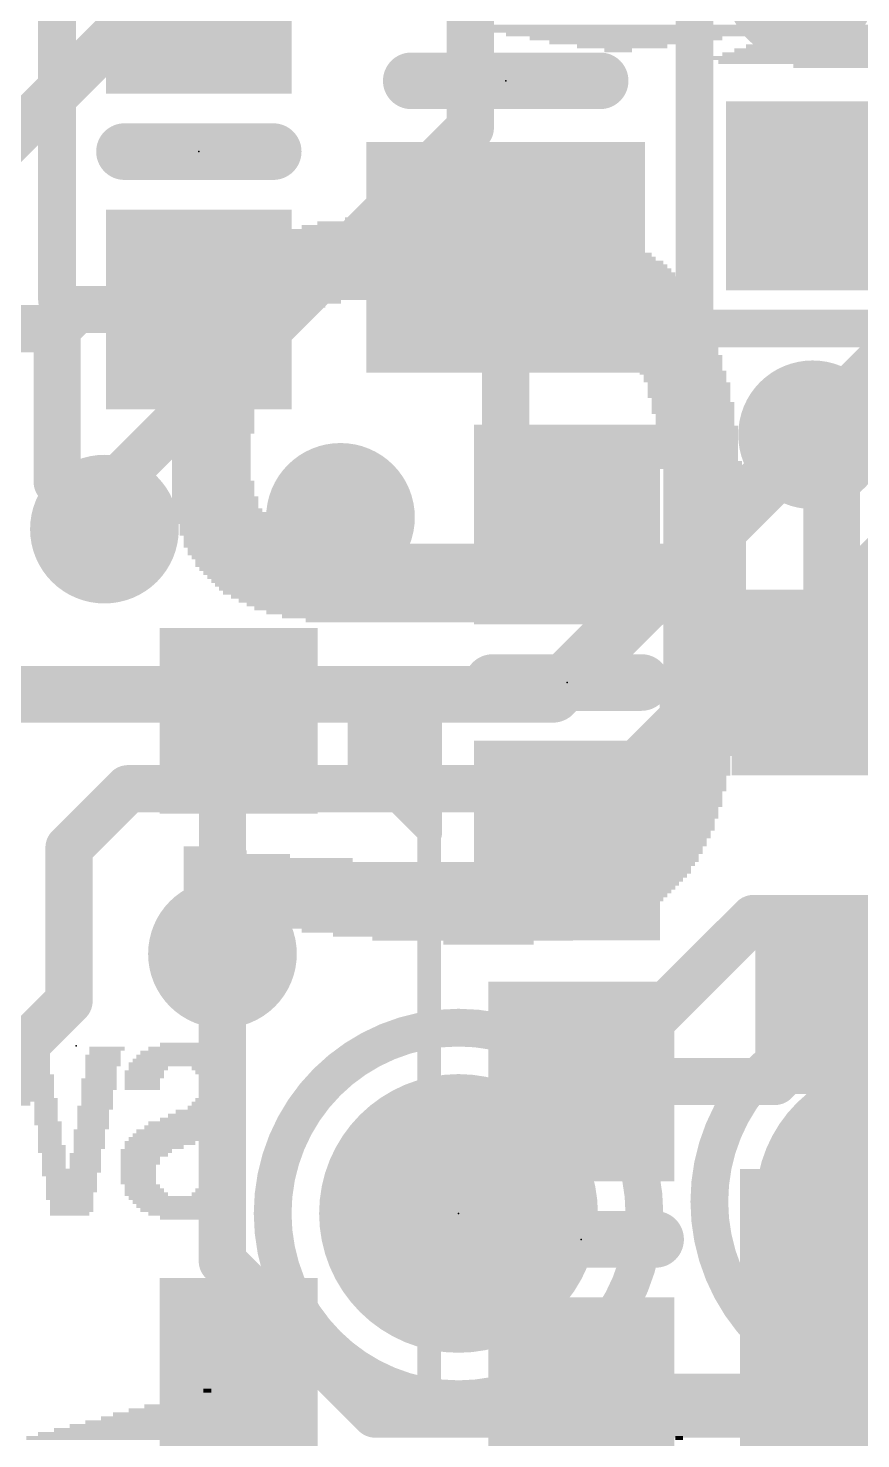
# Model space of a CAD drawing. Extents: x -0.1 to 50.8, y -0.1 to 23.
# Drawn here: x 16.23 to 20.71, y 3.99 to 11.59 of the extents above; entities that cross this region are included whole.
import ezdxf

# ---------------------------------------------------------------- set-up
doc = ezdxf.new("R2010")
doc.units = 0
for name, color, linetype in [('1', 12, 'CONTINUOUS'), ('16', 5, 'CONTINUOUS'), ('18', 110, 'CONTINUOUS'), ('201', 6, 'CONTINUOUS'), ('21', 40, 'CONTINUOUS'), ('22', 6, 'CONTINUOUS'), ('23', 40, 'CONTINUOUS'), ('24', 6, 'CONTINUOUS')]:
    doc.layers.add(name, color=color, linetype=linetype)

# ---------------------------------------------------------------- blocks, each defined once
blk = doc.blocks.new('RECT')
blk.add_solid([(-0.5, -0.5), (0.5, -0.5), (-0.5, 0.5), (0.5, 0.5)])
blk = doc.blocks.new('PIE')
at = {"const_width": 0.5}
blk.add_lwpolyline([(0, -0.25, 1), (0, 0.25, 1), (0, -0.25)], format="xyb", dxfattribs=at)
blk = doc.blocks.new('ROUNDV')
at = {"const_width": 0.5}
blk.add_lwpolyline([(0, -0.25, 1), (0, 0.25, 1), (0, -0.25)], format="xyb", dxfattribs=at)

msp = doc.modelspace()

# ---------------------------------------------------------------- linework, layer by layer
at = {"layer": '1'}
for points, const_width in [([(16.0655, 10.922), (16.9155, 11.772)], 0.254), ([(18.796, 10.353), (18.796, 9.2447)], 0.254), ([(16.383, 9.9695), (16.4855, 10.072)], 0.254), ([(16.4855, 10.072), (17.145, 10.072)], 0.254), ([(16.0296, 9.9695), (16.383, 9.9695)], 0.254), ([(16.383, 9.9695), (16.383, 9.144)], 0.254), ([(22.1176, 9.398), (20.447, 9.398)], 0.3048), ([(20.5495, 9.2955), (20.447, 9.398)], 0.3048), ([(20.5495, 8.0645), (20.5495, 9.2955)], 0.3048), ([(18.796, 9.2447), (19.1262, 8.9145)], 0.254), ([(16.383, 9.144), (16.637, 8.89)], 0.254), ([(19.1262, 7.2145), (19.9762, 8.0645)], 0.3048), ([(19.9762, 8.0645), (20.5495, 8.0645)], 0.3048), ([(17.3596, 7.8587), (17.272, 7.7711)], 0.254), ([(17.272, 7.7711), (17.272, 6.604)], 0.254), ([(17.272, 6.604), (17.3114, 6.6434)], 0.254), ([(20.2438, 5.9173), (20.6765, 6.35)], 0.254), ([(19.3158, 5.9173), (19.558, 6.1595)], 0.254), ([(19.2024, 5.9173), (18.8713, 5.9173)], 0.254), ([(19.2024, 5.9173), (19.3158, 5.9173)], 0.254), ([(19.2024, 5.9173), (20.2438, 5.9173)], 0.254), ([(21.5265, 5.4164), (20.6059, 4.4958)], 0.254), ([(20.3274, 4.2173), (20.6059, 4.4958)], 0.254), ([(19.2024, 4.2173), (20.3274, 4.2173)], 0.254)]:
    msp.add_lwpolyline(points, dxfattribs=dict(at, const_width=const_width))
for points, const_width in [([(18.8595, 10.353, 1), (18.7325, 10.353)], 0.127), ([(16.4855, 10.1355, 1), (16.4855, 10.0085)], 0.127), ([(16.5304, 10.0271, 1), (16.4406, 10.1169)], 0.127), ([(17.145, 10.0085, 1), (17.145, 10.1355)], 0.127), ([(16.4465, 9.9695, 1), (16.3195, 9.9695)], 0.127), ([(16.3381, 10.0144, 1), (16.4279, 9.9246)], 0.127), ([(16.383, 9.906, 1), (16.383, 10.033)], 0.127), ([(20.447, 9.4742, 1), (20.447, 9.3218)], 0.1524), ([(20.5009, 9.4519, 1), (20.3931, 9.3441)], 0.1524), ([(20.6257, 9.2955, 1), (20.4733, 9.2955)], 0.1524), ([(20.4956, 9.2416, 1), (20.6034, 9.3494)], 0.1524), ([(18.8409, 9.2896, 1), (18.7511, 9.1998)], 0.127), ([(16.4279, 9.1889, 1), (16.3381, 9.0991)], 0.127), ([(18.7325, 9.2447, 1), (18.8595, 9.2447)], 0.127), ([(16.3195, 9.144, 1), (16.4465, 9.144)], 0.127), ([(16.5921, 8.8451, 1), (16.6819, 8.9349)], 0.127), ([(19.0813, 8.8696, 1), (19.1711, 8.9594)], 0.127), ([(19.9762, 8.1407, 1), (19.9762, 7.9883)], 0.1524), ([(20.0301, 8.0106, 1), (19.9223, 8.1184)], 0.1524), ([(20.5495, 7.9883, 1), (20.5495, 8.1407)], 0.1524), ([(20.4733, 8.0645, 1), (20.6257, 8.0645)], 0.1524), ([(17.4045, 7.8138, 1), (17.3147, 7.9036)], 0.127), ([(17.3355, 7.7711, 1), (17.2085, 7.7711)], 0.127), ([(17.2271, 7.816, 1), (17.3169, 7.7262)], 0.127), ([(19.0723, 7.2684, 1), (19.1801, 7.1606)], 0.1524), ([(17.3563, 6.5985, 1), (17.2665, 6.6883)], 0.127), ([(17.2271, 6.6489, 1), (17.3169, 6.5591)], 0.127), ([(17.2085, 6.604, 1), (17.3355, 6.604)], 0.127), ([(20.7214, 6.3051, 1), (20.6316, 6.3949)], 0.127), ([(19.6029, 6.1146, 1), (19.5131, 6.2044)], 0.127), ([(18.8713, 5.9808, 1), (18.8713, 5.8538)], 0.127), ([(19.2024, 5.9808, 1), (19.2024, 5.8538)], 0.127), ([(19.2024, 5.9808, 1), (19.2024, 5.8538)], 0.127), ([(19.2024, 5.8538, 1), (19.2024, 5.9808)], 0.127), ([(19.2709, 5.9622, 1), (19.3607, 5.8724)], 0.127), ([(19.3158, 5.8538, 1), (19.3158, 5.9808)], 0.127), ([(20.1989, 5.9622, 1), (20.2887, 5.8724)], 0.127), ([(20.2438, 5.8538, 1), (20.2438, 5.9808)], 0.127), ([(20.561, 4.5407, 1), (20.6508, 4.4509)], 0.127), ([(20.6508, 4.4509, 1), (20.561, 4.5407)], 0.127), ([(19.2024, 4.2808, 1), (19.2024, 4.1538)], 0.127), ([(20.3274, 4.1538, 1), (20.3274, 4.2808)], 0.127), ([(20.2825, 4.2622, 1), (20.3723, 4.1724)], 0.127)]:
    msp.add_lwpolyline(points, format="xyb", dxfattribs=dict(at, const_width=const_width))
at = {"layer": '16'}
for points, const_width in [([(18.6055, 11.049), (18.6055, 15.8115)], 0.254), ([(16.637, 9.0805), (18.6055, 11.049)], 0.254), ([(20.447, 9.398), (21.3995, 10.3505)], 0.3048), ([(19.5747, 7.493), (21.9075, 9.8258)], 0.254), ([(19.05, 8.001), (20.447, 9.398)], 0.3048), ([(16.637, 8.89), (16.637, 9.0805)], 0.254), ([(14.7955, 8.001), (19.05, 8.001)], 0.3048), ([(16.764, 7.493), (16.4465, 7.1755)], 0.254), ([(16.764, 7.493), (19.5747, 7.493)], 0.254), ([(16.4465, 7.1755), (16.4465, 6.35)], 0.254), ([(18.542, 5.207), (20.1295, 6.7945)], 0.254), ([(20.1295, 6.7945), (21.209, 6.7945)], 0.254), ([(17.2713, 6.6047), (17.272, 6.604)], 0.254), ([(17.2713, 4.9501), (17.2713, 6.6047)], 0.254), ([(16.4465, 6.35), (15.621, 5.5245)], 0.254), ([(18.0946, 4.1268), (17.2713, 4.9501)], 0.254), ([(21.4528, 4.1268), (18.0946, 4.1268)], 0.254)]:
    msp.add_lwpolyline(points, dxfattribs=dict(at, const_width=const_width))
for points, const_width in [([(18.6504, 11.0041, 1), (18.5606, 11.0939)], 0.127), ([(18.542, 11.049, 1), (18.669, 11.049)], 0.127), ([(20.3931, 9.4519, 1), (20.5009, 9.3441)], 0.1524), ([(20.5009, 9.3441, 1), (20.3931, 9.4519)], 0.1524), ([(16.7005, 9.0805, 1), (16.5735, 9.0805)], 0.127), ([(16.5921, 9.1254, 1), (16.6819, 9.0356)], 0.127), ([(16.5735, 8.89, 1), (16.7005, 8.89)], 0.127), ([(18.9961, 8.0549, 1), (19.1039, 7.9471)], 0.1524), ([(19.05, 7.9248, 1), (19.05, 8.0772)], 0.1524), ([(16.764, 7.5565, 1), (16.764, 7.4295)], 0.127), ([(16.8089, 7.4481, 1), (16.7191, 7.5379)], 0.127), ([(19.5298, 7.5379, 1), (19.6196, 7.4481)], 0.127), ([(19.5747, 7.4295, 1), (19.5747, 7.5565)], 0.127), ([(16.51, 7.1755, 1), (16.383, 7.1755)], 0.127), ([(16.4016, 7.2204, 1), (16.4914, 7.1306)], 0.127), ([(20.1295, 6.858, 1), (20.1295, 6.731)], 0.127), ([(20.1744, 6.7496, 1), (20.0846, 6.8394)], 0.127), ([(17.3162, 6.6496, 1), (17.2264, 6.5598)], 0.127), ([(17.3348, 6.6047, 1), (17.2078, 6.6047)], 0.127), ([(17.2271, 6.5591, 1), (17.3169, 6.6489)], 0.127), ([(16.4914, 6.3051, 1), (16.4016, 6.3949)], 0.127), ([(16.383, 6.35, 1), (16.51, 6.35)], 0.127), ([(18.4971, 5.2519, 1), (18.5869, 5.1621)], 0.127), ([(17.3162, 4.995, 1), (17.2264, 4.9052)], 0.127), ([(17.2078, 4.9501, 1), (17.3348, 4.9501)], 0.127), ([(18.0946, 4.1903, 1), (18.0946, 4.0633)], 0.127), ([(18.0497, 4.0819, 1), (18.1395, 4.1717)], 0.127)]:
    msp.add_lwpolyline(points, format="xyb", dxfattribs=dict(at, const_width=const_width))
at = {"layer": '21'}
for points, const_width in [([(19.812, 9.9695), (19.812, 13.6525)], 0.2032), ([(16.382, 11.722), (16.382, 10.122)], 0.2032), ([(19.304, 11.303), (18.288, 11.303)], 0.3048), ([(16.745, 10.922), (17.545, 10.922)], 0.3048), ([(22.352, 9.9695), (19.812, 9.9695)], 0.2032), ([(18.7262, 8.0645), (19.5262, 8.0645)], 0.3048), ([(18.3896, 8.0137), (18.0086, 8.0137)], 0.127), ([(18.0086, 8.0137), (18.0086, 7.6327)], 0.127), ([(18.0086, 8.001), (18.3896, 8.001)], 0.127), ([(18.0846, 8.0087), (18.3846, 8.0087)], 0.127), ([(18.3846, 8.0087), (18.3846, 4.2087)], 0.127), ([(18.3896, 7.2517), (18.3896, 8.0137)], 0.127), ([(18.0086, 7.874), (18.3896, 7.874)], 0.127), ([(18.0086, 7.747), (18.3896, 7.747)], 0.127), ([(18.0086, 7.6327), (18.3896, 7.2517)], 0.127), ([(18.0213, 7.62), (18.3896, 7.62)], 0.127), ([(18.1483, 7.493), (18.3896, 7.493)], 0.127), ([(18.2753, 7.366), (18.3896, 7.366)], 0.127), ([(20.4887, 5.1958), (23.1231, 5.1958)], 0.127), ([(18.8024, 5.0673), (19.6024, 5.0673)], 0.3048), ([(20.2059, 4.112), (20.2059, 4.913)], 0.127), ([(20.5059, 4.3958), (20.5059, 4.5958)], 0.127), ([(18.3846, 4.2087), (18.0846, 4.2087)], 0.127)]:
    msp.add_lwpolyline(points, dxfattribs=dict(at, const_width=const_width))
for points, const_width in [([(18.288, 11.3792, 1), (18.288, 11.2268)], 0.1524), ([(19.304, 11.2268, 1), (19.304, 11.3792)], 0.1524), ([(16.745, 10.9982, 1), (16.745, 10.8458)], 0.1524), ([(17.545, 10.8458, 1), (17.545, 10.9982)], 0.1524), ([(16.3312, 10.122, 1), (16.4328, 10.122)], 0.1016), ([(19.812, 10.0203, 1), (19.812, 9.9187)], 0.1016), ([(19.7612, 9.9695, 1), (19.8628, 9.9695)], 0.1016), ([(18.7262, 8.1407, 1), (18.7262, 7.9883)], 0.1524), ([(19.5262, 7.9883, 1), (19.5262, 8.1407)], 0.1524), ([(18.0086, 8.0455, 1), (18.0086, 7.982)], 0.0635), ([(18.0086, 8.0328, 1), (18.0086, 7.9693)], 0.0635), ([(18.0404, 8.0137, 1), (17.9769, 8.0137)], 0.0635), ([(18.0846, 8.0405, 1), (18.0846, 7.977)], 0.0635), ([(18.4164, 8.0087, 1), (18.3529, 8.0087)], 0.0635), ([(18.4214, 8.0137, 1), (18.3579, 8.0137)], 0.0635), ([(18.3846, 7.977, 1), (18.3846, 8.0405)], 0.0635), ([(18.3896, 7.982, 1), (18.3896, 8.0455)], 0.0635), ([(18.3896, 7.9693, 1), (18.3896, 8.0328)], 0.0635), ([(18.0086, 7.9058, 1), (18.0086, 7.8423)], 0.0635), ([(18.3896, 7.8423, 1), (18.3896, 7.9058)], 0.0635), ([(18.0086, 7.7788, 1), (18.0086, 7.7153)], 0.0635), ([(18.3896, 7.7153, 1), (18.3896, 7.7788)], 0.0635), ([(18.0311, 7.6552, 1), (17.9861, 7.6102)], 0.0635), ([(18.0213, 7.6517, 1), (18.0213, 7.5883)], 0.0635), ([(18.3896, 7.5883, 1), (18.3896, 7.6517)], 0.0635), ([(17.9769, 7.6327, 1), (18.0404, 7.6327)], 0.0635), ([(18.1483, 7.5248, 1), (18.1483, 7.4613)], 0.0635), ([(18.3896, 7.4613, 1), (18.3896, 7.5248)], 0.0635), ([(18.2753, 7.3978, 1), (18.2753, 7.3343)], 0.0635), ([(18.3896, 7.3343, 1), (18.3896, 7.3978)], 0.0635), ([(18.3671, 7.2292, 1), (18.4121, 7.2742)], 0.0635), ([(18.3579, 7.2517, 1), (18.4214, 7.2517)], 0.0635), ([(20.4887, 5.1958, 0.4142), (20.2059, 4.913)], 0.127), ([(20.4887, 5.2275, 1), (20.4887, 5.1641)], 0.0635), ([(20.4887, 5.1641, 1), (20.4887, 5.2275)], 0.0635), ([(18.8024, 5.1435, 1), (18.8024, 4.9911)], 0.1524), ([(19.6024, 4.9911, 1), (19.6024, 5.1435)], 0.1524), ([(20.2376, 4.913, 1), (20.1742, 4.913)], 0.0635), ([(20.1742, 4.913, 1), (20.2376, 4.913)], 0.0635), ([(20.8059, 4.8958, 0.4142), (20.5059, 4.5958)], 0.127), ([(20.5376, 4.5958, 1), (20.4742, 4.5958)], 0.0635), ([(20.4742, 4.5958, 1), (20.5376, 4.5958)], 0.0635), ([(20.5059, 4.3958, 0.414), (20.8059, 4.0958)], 0.127), ([(20.5376, 4.3958, 1), (20.4742, 4.3958)], 0.0635), ([(20.4742, 4.3958, 1), (20.5376, 4.3958)], 0.0635), ([(18.0846, 4.2405, 1), (18.0846, 4.177)], 0.0635), ([(18.3846, 4.177, 1), (18.3846, 4.2405)], 0.0635), ([(18.3529, 4.2087, 1), (18.4164, 4.2087)], 0.0635), ([(20.2059, 4.112, 0.4142), (20.5221, 3.7958)], 0.127), ([(20.2376, 4.112, 1), (20.1742, 4.112)], 0.0635), ([(20.1742, 4.112, 1), (20.2376, 4.112)], 0.0635)]:
    msp.add_lwpolyline(points, format="xyb", dxfattribs=dict(at, const_width=const_width))
at = {"layer": '22', "const_width": 0.2032}
for points in [[(18.542, 4.207, 1), (18.542, 6.207, 1), (18.542, 4.207)], [(20.8915, 4.2705, 1), (20.8915, 6.2705, 1), (20.8915, 4.2705)]]:
    msp.add_lwpolyline(points, format="xyb", dxfattribs=at)
at = {"layer": '23'}
for p in [(18.796, 11.303), (17.145, 10.922), (19.1262, 8.0645), (16.4846, 6.1087), (19.2024, 5.0673)]:
    msp.add_point(p, dxfattribs=at)
at = {"layer": '24'}
msp.add_point((18.542, 5.207), dxfattribs=at)

# ---------------------------------------------------------------- block references
at = {"layer": '1', "xscale": 1.075}
for p, rotation in [((17.145, 11.772), 90), ((17.145, 10.072), 90), ((19.1262, 8.9145), 90), ((19.1262, 7.2145), 90), ((20.6765, 6.35), 180), ((19.2024, 5.9173), 90), ((19.2024, 4.2173), 90)]:
    msp.add_blockref('RECT', p, dxfattribs=dict(at, rotation=rotation))
at = {"layer": '1'}
for p, xscale, yscale, rotation in [((21.082, 10.684), 1.016, 2.2, 270), ((18.796, 10.353), 1.24, 1.5, 270), ((20.6059, 4.4958), 1.1, 1.9, 180)]:
    msp.add_blockref('RECT', p, dxfattribs=dict(at, xscale=xscale, yscale=yscale, rotation=rotation))
for p, xscale in [((20.5495, 8.0645), 1.075), ((17.3596, 7.8587), 0.85), ((17.3596, 4.3587), 0.85)]:
    msp.add_blockref('RECT', p, dxfattribs=dict(at, xscale=xscale))
at = {"layer": '16', "xscale": 1.5, "yscale": 1.5}
for p in [(20.8915, 5.2705), (18.542, 5.207)]:
    msp.add_blockref('PIE', p, dxfattribs=at)
at = {"layer": '18'}
for p, xscale, yscale in [((20.3835, 11.811), 0.8064, 0.8064), ((20.3835, 11.811), 0.8064, 0.8064), ((20.447, 9.398), 0.8001, 0.8001), ((20.447, 9.398), 0.8001, 0.8001), ((17.907, 8.9535), 0.8001, 0.8001), ((17.907, 8.9535), 0.8001, 0.8001), ((16.637, 8.89), 0.8001, 0.8001), ((16.637, 8.89), 0.8001, 0.8001), ((17.272, 6.604), 0.8001, 0.8001), ((17.272, 6.604), 0.8001, 0.8001)]:
    msp.add_blockref('ROUNDV', p, dxfattribs=dict(at, xscale=xscale, yscale=yscale))
at = {"layer": '201', "yscale": 0.0212, "rotation": 180}
for p, xscale in [((19.4436, 11.5947), 1.6715), ((19.4435, 11.5735), 1.5022), ((19.4435, 11.5524), 1.2907), ((19.4436, 11.5312), 1.0368), ((21.3478, 11.5312), 2.2639), ((21.3372, 11.5524), 2.1158), ((21.3266, 11.5735), 1.9677), ((21.3055, 11.5947), 1.8408), ((19.433, 11.5101), 0.804), ((19.4224, 11.4889), 0.4866), ((19.4012, 11.4677), 0.1481), ((22.5644, 11.4677), 5.078), ((21.3795, 11.4889), 2.5813), ((21.3689, 11.5101), 2.4332), ((21.1574, 11.4254), 2.5178), ((20.9881, 11.4043), 2.0947), ((21.3478, 11.4466), 2.7717), ((20.9458, 11.3831), 1.206), ((18.4597, 10.5579), 1.0579), ((18.4491, 10.5791), 0.4443), ((18.4703, 10.4733), 1.7984), ((18.4703, 10.4945), 1.6715), ((18.4703, 10.5156), 1.5445), ((18.4597, 10.5368), 1.3541), ((18.4809, 10.4098), 2.0735), ((18.4703, 10.431), 2.01), ((18.4703, 10.4522), 1.9254), ((18.4809, 10.3252), 2.3274), ((18.4809, 10.3464), 2.2428), ((18.4809, 10.3675), 2.2005), ((18.4703, 10.3887), 2.137), ((18.4809, 10.2617), 2.4544), ((18.4914, 10.2406), 2.4755), ((18.4809, 10.2829), 2.412), ((18.4809, 10.304), 2.3697), ((18.4809, 10.1771), 2.5813), ((18.4914, 10.1982), 2.5601), ((18.4914, 10.2194), 2.5178), ((17.4864, 10.0925), 0.6771), ((17.6134, 10.1348), 0.8886), ((17.5393, 10.1136), 0.7405), ((18.4914, 10.1559), 2.6025), ((19.3483, 10.1348), 0.931), ((19.4224, 10.1136), 0.7829), ((19.4753, 10.0925), 0.7194), ((17.4229, 10.0501), 0.5924), ((17.4124, 10.029), 0.5713), ((17.4547, 10.0713), 0.6136), ((19.5176, 10.0713), 0.6771), ((19.5493, 10.0501), 0.6136), ((19.5705, 10.029), 0.6136), ((17.3383, 9.9444), 0.5078), ((17.37, 9.9867), 0.529), ((17.3806, 10.0078), 0.5501), ((17.3595, 9.9655), 0.5078), ((19.5917, 10.0078), 0.5713), ((19.6234, 9.9867), 0.5501), ((19.634, 9.9655), 0.529), ((19.6446, 9.9444), 0.5078), ((17.3066, 9.8809), 0.4866), ((17.296, 9.8597), 0.4655), ((17.3277, 9.9232), 0.4866), ((17.3172, 9.902), 0.4655), ((19.6657, 9.9232), 0.5078), ((19.6763, 9.902), 0.4866), ((19.6869, 9.8809), 0.5078), ((19.6974, 9.8597), 0.4866), ((17.2748, 9.7962), 0.4655), ((17.296, 9.8386), 0.4655), ((17.2854, 9.8174), 0.4443), ((19.708, 9.8386), 0.4655), ((19.7186, 9.8174), 0.4866), ((19.7292, 9.7962), 0.4655), ((17.2748, 9.7751), 0.4655), ((17.2643, 9.7539), 0.4443), ((17.2643, 9.7328), 0.4443), ((17.2643, 9.7116), 0.4443), ((19.7292, 9.7751), 0.4655), ((19.7503, 9.7328), 0.4655), ((19.7398, 9.7539), 0.4443), ((19.7609, 9.7116), 0.4443), ((17.2431, 9.6905), 0.4443), ((17.2431, 9.6693), 0.4443), ((17.2431, 9.6481), 0.4443), ((19.7609, 9.6905), 0.4443), ((19.7821, 9.6693), 0.4443), ((19.7821, 9.6481), 0.4443), ((17.2431, 9.627), 0.4443), ((17.2431, 9.6058), 0.4443), ((17.2325, 9.5847), 0.4232), ((17.2325, 9.5635), 0.4232), ((19.7821, 9.627), 0.4443), ((19.7821, 9.6058), 0.4443), ((19.7927, 9.5847), 0.4232), ((19.8032, 9.5635), 0.4443), ((17.2219, 9.5423), 0.4443), ((17.2219, 9.5212), 0.4443), ((17.2219, 9.5), 0.4443), ((19.8032, 9.5423), 0.4443), ((19.8032, 9.5212), 0.4443), ((19.8138, 9.5), 0.4232), ((17.2219, 9.4789), 0.4443), ((17.2219, 9.4577), 0.4443), ((17.2219, 9.4366), 0.4443), ((17.2219, 9.4154), 0.4443), ((19.8138, 9.4789), 0.4232), ((19.8138, 9.4577), 0.4232), ((19.8244, 9.4366), 0.4443), ((19.8244, 9.4154), 0.4443), ((17.2114, 9.3942), 0.4232), ((17.2114, 9.3731), 0.4232), ((17.2114, 9.3519), 0.4232), ((17.2114, 9.3308), 0.4232), ((19.835, 9.3942), 0.4232), ((19.835, 9.3731), 0.4232), ((19.835, 9.3519), 0.4232), ((19.835, 9.3308), 0.4232), ((17.2114, 9.3096), 0.4232), ((17.2114, 9.2885), 0.4232), ((17.2114, 9.2673), 0.4232), ((19.835, 9.3096), 0.4232), ((19.835, 9.2885), 0.4232), ((19.835, 9.2673), 0.4232), ((17.2114, 9.2461), 0.4232), ((17.2114, 9.225), 0.4232), ((17.2114, 9.2038), 0.4232), ((17.2114, 9.1827), 0.4232), ((19.8456, 9.2461), 0.4443), ((19.8456, 9.225), 0.4443), ((19.8561, 9.2038), 0.4232), ((19.8561, 9.1827), 0.4232), ((17.2114, 9.1615), 0.4232), ((17.2219, 9.1403), 0.4443), ((17.2219, 9.1192), 0.4443), ((19.8561, 9.1615), 0.4232), ((19.8561, 9.1403), 0.4232), ((19.8561, 9.1192), 0.4232), ((17.2219, 9.098), 0.4443), ((17.2219, 9.0769), 0.4443), ((17.2325, 9.0557), 0.4655), ((17.2325, 9.0346), 0.4655), ((19.8561, 9.098), 0.4232), ((19.8561, 9.0769), 0.4232), ((19.8561, 9.0557), 0.4232), ((19.8561, 9.0346), 0.4232), ((17.2325, 9.0134), 0.4655), ((17.2537, 8.9922), 0.4655), ((17.2643, 8.9711), 0.4866), ((17.2643, 8.9499), 0.4866), ((19.8561, 9.0134), 0.4232), ((19.8561, 8.9922), 0.4232), ((19.8561, 8.9711), 0.4232), ((19.8561, 8.9499), 0.4232), ((17.2748, 8.9288), 0.5078), ((17.3066, 8.9076), 0.529), ((17.3172, 8.8864), 0.5501), ((19.8561, 8.9288), 0.4232), ((19.8561, 8.9076), 0.4232), ((19.8667, 8.8864), 0.4443), ((17.3383, 8.8653), 0.5924), ((17.3806, 8.8441), 0.6347), ((17.4335, 8.823), 0.7405), ((18.5761, 8.8018), 3.0256), ((19.8667, 8.8653), 0.4443), ((19.8667, 8.8441), 0.4443), ((19.8667, 8.823), 0.4443), ((18.5866, 8.7807), 3.0045), ((18.5866, 8.7595), 3.0045), ((18.5972, 8.7383), 2.9833), ((18.6078, 8.7172), 2.9621), ((18.6078, 8.696), 2.9621), ((18.6184, 8.6749), 2.941), ((18.629, 8.6537), 2.9198), ((18.6395, 8.6325), 2.8987), ((18.6501, 8.6114), 2.8775), ((18.6607, 8.5902), 2.8564), ((18.6713, 8.5691), 2.8352), ((18.6819, 8.5479), 2.814), ((18.703, 8.5268), 2.7717), ((18.7242, 8.5056), 2.7294), ((18.7453, 8.4844), 2.6871), ((18.7665, 8.4633), 2.6448), ((18.7982, 8.4421), 2.5813), ((18.8405, 8.421), 2.4967), ((18.904, 8.3998), 2.3697), ((19.8561, 8.3575), 0.4232), ((19.8667, 8.3786), 0.4443), ((19.8561, 8.3363), 0.4232), ((19.8561, 8.3152), 0.4232), ((19.8561, 8.294), 0.4232), ((19.8561, 8.2729), 0.4232), ((19.8561, 8.2517), 0.4232), ((19.8561, 8.2305), 0.4232), ((19.8561, 8.2094), 0.4232), ((19.8561, 8.1882), 0.4232), ((19.8561, 8.1671), 0.4232), ((19.8561, 8.1459), 0.4232), ((19.8561, 8.1247), 0.4232), ((19.8561, 8.1036), 0.4232), ((19.8561, 8.0824), 0.4232), ((19.8561, 8.0613), 0.4232), ((19.8561, 8.0401), 0.4232), ((19.835, 7.9766), 0.4232), ((19.8456, 7.9978), 0.4443), ((19.8561, 8.019), 0.4232), ((19.835, 7.9555), 0.4232), ((19.835, 7.9343), 0.4232), ((19.835, 7.9132), 0.4232), ((19.835, 7.892), 0.4232), ((19.835, 7.8709), 0.4232), ((19.835, 7.8497), 0.4232), ((19.835, 7.8285), 0.4232), ((19.8138, 7.7862), 0.4232), ((19.8138, 7.7651), 0.4232), ((19.8138, 7.7439), 0.4232), ((19.8244, 7.8074), 0.4443), ((19.8032, 7.7016), 0.4443), ((19.8032, 7.6804), 0.4443), ((19.7927, 7.6593), 0.4232), ((19.8138, 7.7227), 0.4232), ((19.7821, 7.617), 0.4443), ((19.7821, 7.5958), 0.4443), ((19.7927, 7.6381), 0.4232), ((19.7609, 7.5323), 0.4443), ((19.7609, 7.5112), 0.4443), ((19.7715, 7.5535), 0.4232), ((19.7821, 7.5746), 0.4443), ((19.7503, 7.49), 0.4655), ((19.7398, 7.4688), 0.4443), ((19.7398, 7.4477), 0.4443), ((19.6974, 7.3631), 0.4866), ((19.708, 7.3842), 0.4655), ((19.7292, 7.4265), 0.4655), ((19.7292, 7.4054), 0.4655), ((19.6551, 7.2784), 0.529), ((19.6657, 7.2996), 0.5078), ((19.6763, 7.3207), 0.4866), ((19.6974, 7.3419), 0.4866), ((19.6022, 7.2149), 0.5501), ((19.6234, 7.2361), 0.5501), ((19.634, 7.2573), 0.529), ((17.1479, 7.1726), 0.1693), ((17.2325, 7.1515), 0.3385), ((17.3489, 7.1303), 0.5713), ((19.4859, 7.1303), 0.6982), ((19.5282, 7.1515), 0.6559), ((19.5493, 7.1726), 0.6136), ((19.5811, 7.1938), 0.5924), ((18.4385, 7.088), 2.7506), ((17.5182, 7.1092), 0.9098), ((18.428, 7.0668), 2.7294), ((19.433, 7.1092), 0.804), ((18.428, 7.0457), 2.7294), ((18.4174, 7.0245), 2.7083), ((18.4068, 7.0034), 2.6871), ((18.3962, 6.9822), 2.6659), ((18.3856, 6.961), 2.6448), ((18.3751, 6.9399), 2.6236), ((18.3645, 6.9187), 2.6025), ((18.3539, 6.8976), 2.5813), ((18.3433, 6.8764), 2.5601), ((18.3539, 6.8553), 2.4967), ((18.3645, 6.8341), 2.3909), ((18.3962, 6.8129), 2.2851), ((18.428, 6.7918), 2.137), ((18.4491, 6.7706), 2.01), ((18.4809, 6.7495), 1.8196), ((18.5126, 6.7283), 1.6292), ((18.5655, 6.7071), 1.3964), ((18.6184, 6.686), 1.0791), ((18.703, 6.6648), 0.4866), ((16.2381, 6.0724), 0.2116), ((16.2381, 6.0936), 0.1693), ((16.6507, 6.0936), 0.1904), ((16.6401, 6.0724), 0.1693), ((17.0315, 6.0724), 0.402), ((17.0421, 6.0936), 0.3385), ((17.0421, 6.1147), 0.2116), ((16.2381, 6.0512), 0.2116), ((16.2381, 6.0301), 0.2116), ((16.2381, 6.0089), 0.2116), ((16.2381, 5.9878), 0.2116), ((16.6295, 6.0512), 0.1904), ((16.6295, 6.0301), 0.1904), ((16.6295, 6.0089), 0.1904), ((16.6189, 5.9878), 0.1693), ((17.0315, 6.0089), 0.529), ((16.8728, 5.9878), 0.2116), ((17.0421, 6.0301), 0.5078), ((17.0421, 6.0512), 0.4655), ((17.2114, 5.9878), 0.2116), ((16.2381, 5.9455), 0.2539), ((16.2381, 5.9243), 0.2539), ((16.2381, 5.9666), 0.2116), ((16.6084, 5.9243), 0.1904), ((16.6189, 5.9666), 0.1693), ((16.6189, 5.9455), 0.1693), ((16.8517, 5.9666), 0.2116), ((16.8517, 5.9455), 0.2116), ((16.8411, 5.9243), 0.1904), ((17.2219, 5.9666), 0.1904), ((17.2325, 5.9455), 0.1693), ((17.2431, 5.9243), 0.1904), ((16.2381, 5.9031), 0.2539), ((16.2381, 5.882), 0.2539), ((16.2381, 5.8608), 0.2539), ((16.2381, 5.8397), 0.2539), ((16.5978, 5.8608), 0.1693), ((16.5978, 5.8397), 0.1693), ((16.6084, 5.9031), 0.1904), ((16.6084, 5.882), 0.1904), ((16.8411, 5.9031), 0.1904), ((16.8411, 5.882), 0.1904), ((17.2431, 5.9031), 0.1904), ((17.2431, 5.882), 0.1904), ((17.2431, 5.8608), 0.1904), ((17.2431, 5.8397), 0.1904), ((16.2381, 5.8185), 0.2962), ((16.164, 5.7973), 0.1481), ((16.3227, 5.7973), 0.127), ((16.3227, 5.7762), 0.127), ((16.5872, 5.7762), 0.1904), ((16.5978, 5.8185), 0.1693), ((16.5978, 5.7973), 0.1693), ((17.2114, 5.7762), 0.2539), ((17.2219, 5.7973), 0.2327), ((17.2325, 5.8185), 0.2116), ((16.3227, 5.755), 0.127), ((16.3227, 5.7339), 0.127), ((16.3227, 5.7127), 0.127), ((16.3333, 5.6916), 0.1481), ((16.5766, 5.755), 0.1693), ((16.5766, 5.7339), 0.1693), ((16.5766, 5.7127), 0.1693), ((16.5766, 5.6916), 0.1693), ((17.0844, 5.6916), 0.4232), ((17.1161, 5.7127), 0.3597), ((17.1479, 5.7339), 0.3385), ((17.169, 5.755), 0.2962), ((16.3439, 5.6704), 0.127), ((16.3439, 5.6492), 0.127), ((16.3439, 5.6281), 0.127), ((16.5555, 5.6492), 0.1693), ((16.5555, 5.6281), 0.1693), ((16.5766, 5.6704), 0.1693), ((16.9998, 5.6281), 0.4232), ((17.0315, 5.6492), 0.4443), ((17.0633, 5.6704), 0.4232), ((16.3544, 5.5646), 0.1481), ((16.3544, 5.5434), 0.1481), ((16.3439, 5.6069), 0.127), ((16.3439, 5.5858), 0.127), ((16.5555, 5.6069), 0.1693), ((16.5555, 5.5858), 0.1693), ((16.5555, 5.5646), 0.1693), ((16.5449, 5.5434), 0.1481), ((16.8622, 5.5434), 0.2751), ((16.9363, 5.5858), 0.3808), ((16.9046, 5.5646), 0.3174), ((16.968, 5.6069), 0.402), ((16.365, 5.5223), 0.1269), ((16.365, 5.5011), 0.1269), ((16.365, 5.48), 0.1269), ((16.365, 5.4588), 0.1269), ((16.5343, 5.5223), 0.1693), ((16.5343, 5.5011), 0.1693), ((16.5343, 5.48), 0.1693), ((16.5343, 5.4588), 0.1693), ((16.8305, 5.5011), 0.2116), ((16.8305, 5.48), 0.2116), ((16.8199, 5.4588), 0.1904), ((16.8517, 5.5223), 0.2539), ((17.2643, 5.4588), 0.1904), ((16.4602, 5.4377), 0.3174), ((16.4497, 5.4165), 0.2962), ((16.4602, 5.3953), 0.2751), ((16.8199, 5.4377), 0.1904), ((16.8199, 5.4165), 0.1904), ((16.8199, 5.3953), 0.1904), ((17.2643, 5.4377), 0.1904), ((17.2643, 5.4165), 0.1904), ((17.2643, 5.3953), 0.1904), ((16.4602, 5.3742), 0.2751), ((16.4602, 5.353), 0.2751), ((16.4602, 5.3319), 0.2751), ((16.4497, 5.3107), 0.2539), ((16.8199, 5.3742), 0.1904), ((16.8411, 5.353), 0.1904), ((16.8517, 5.3319), 0.2116), ((16.8622, 5.3107), 0.2327), ((17.2219, 5.3107), 0.2327), ((17.2325, 5.3319), 0.2116), ((17.2537, 5.353), 0.2116), ((17.2643, 5.3742), 0.1904), ((16.4497, 5.2896), 0.2539), ((16.4602, 5.2684), 0.2327), ((16.4602, 5.2472), 0.2327), ((17.0527, 5.2896), 0.5713), ((17.0527, 5.2684), 0.529), ((17.0527, 5.2472), 0.4866), ((16.4602, 5.2261), 0.2327), ((16.4497, 5.2049), 0.2116), ((17.0527, 5.2261), 0.4443), ((17.0527, 5.2049), 0.3597), ((17.0527, 5.1838), 0.2327), ((17.1902, 4.2528), 0.0423), ((17.0315, 4.1682), 0.3597), ((17.0738, 4.1893), 0.2751), ((17.1161, 4.2105), 0.1904), ((17.1479, 4.2316), 0.1269), ((16.9151, 4.1047), 0.5924), ((16.9469, 4.1258), 0.529), ((16.9892, 4.147), 0.4443), ((16.7459, 4.0201), 0.931), ((16.7882, 4.0412), 0.8463), ((16.8305, 4.0624), 0.7617), ((16.8728, 4.0835), 0.6771), ((16.7141, 3.9989), 0.9944), ((19.7292, 3.9989), 0.0423)]:
    msp.add_blockref('RECT', p, dxfattribs=dict(at, xscale=xscale))

doc.saveas('drawing.dxf')
